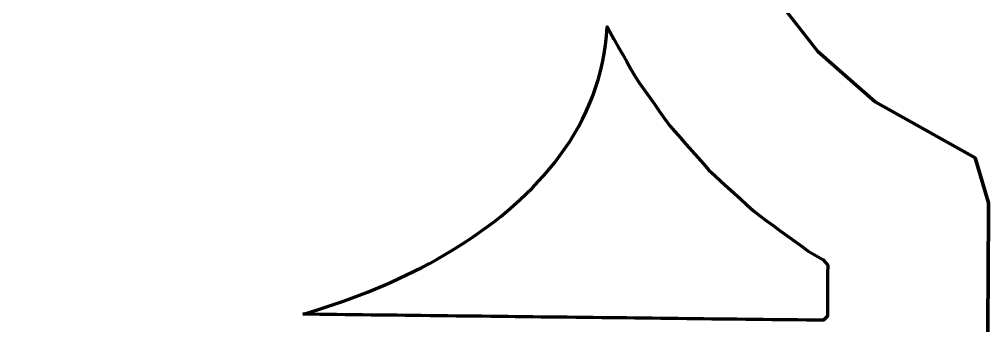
# Model space of a CAD drawing. Header units: millimetres. Extents: x -909 to -680, y 276 to 431.
# Drawn here: x -857.15 to -839.92, y 372.12 to 377.55 of the extents above; entities that cross this region are included whole.
import ezdxf

# ---------------------------------------------------------------- set-up
doc = ezdxf.new("R2010")
doc.units = ezdxf.units.MM
doc.header["$MEASUREMENT"] = 0
doc.layers.add('Camada 1', color=7, linetype='Continuous')

msp = doc.modelspace()

# ---------------------------------------------------------------- linework, layer by layer
at = {"layer": 'Camada 1', "lineweight": 100}
for points, knots in [([(-860.0882, 418.241), (-860.0882, 418.241), (-860.0882, 418.2694), (-860.0882, 418.2694), (-860.0882, 418.2694), (-860.0882, 418.2694), (-860.0882, 421.0889), (-860.0882, 421.0889), (-860.0882, 421.0889), (-860.0882, 421.0889), (-860.0882, 418.2694), (-860.0882, 418.2694), (-860.0882, 418.2694), (-860.0882, 418.2694), (-841.1801, 418.2854), (-841.1801, 418.2854), (-841.1801, 418.2854), (-841.1801, 418.2854), (-839.9525, 417.8602), (-839.9525, 417.8602), (-839.9525, 417.8602), (-839.9525, 417.8602), (-839.9459, 416.502), (-839.9459, 416.502), (-839.9459, 416.502), (-839.9459, 416.502), (-839.9369, 415.1446), (-839.9369, 415.1446), (-839.9369, 415.1446), (-839.9369, 415.1446), (-839.928, 413.7865), (-839.928, 413.7865), (-839.928, 413.7865), (-839.928, 413.7865), (-839.925, 412.7791), (-839.925, 412.7791), (-839.925, 412.7791), (-839.925, 412.7791), (-841.2794, 411.9704), (-841.2794, 411.9704), (-841.2794, 411.9704), (-841.2794, 411.9704), (-842.5832, 411.0109), (-842.5832, 411.0109), (-842.5832, 411.0109), (-842.5832, 411.0109), (-843.4858, 410.0106), (-843.4858, 410.0106), (-843.4858, 410.0106), (-843.4858, 410.0106), (-844.1761, 408.8761), (-844.1761, 408.8761), (-844.1761, 408.8761), (-844.1761, 408.8761), (-844.6762, 407.6137), (-844.6762, 407.6137), (-844.6762, 407.6137), (-844.6762, 407.6137), (-845.0014, 406.2925), (-845.0014, 406.2925), (-845.0014, 406.2925), (-845.0014, 406.2925), (-845.1942, 404.9511), (-845.1942, 404.9511), (-845.1942, 404.9511), (-845.1942, 404.9511), (-845.3015, 403.588), (-845.3015, 403.588), (-845.3015, 403.588), (-845.3015, 403.588), (-845.3623, 402.2187), (-845.3623, 402.2187), (-845.3623, 402.2187), (-845.3623, 402.2187), (-845.4162, 400.8738), (-845.4162, 400.8738), (-845.4162, 400.8738), (-845.4162, 400.8738), (-845.5121, 399.4846), (-845.5121, 399.4846), (-845.5121, 399.4846), (-845.5121, 399.4846), (-845.6973, 398.1667), (-845.6973, 398.1667), (-845.6973, 398.1667), (-845.6973, 398.1667), (-846.0697, 396.8343), (-846.0697, 396.8343), (-846.0697, 396.8343), (-846.0697, 396.8343), (-846.6954, 395.6629), (-846.6954, 395.6629), (-846.6954, 395.6629), (-846.6954, 395.6629), (-847.6245, 394.7298), (-847.6245, 394.7298), (-847.6245, 394.7298), (-847.6245, 394.7298), (-849.2903, 393.9377), (-849.2903, 393.9377), (-849.2903, 393.9377), (-849.2903, 393.9377), (-849.789, 393.813), (-849.789, 393.813), (-849.789, 393.813), (-849.789, 393.813), (-848.141, 393.2239), (-848.141, 393.2239), (-848.141, 393.2239), (-848.141, 393.2239), (-847.0129, 392.351), (-847.0129, 392.351), (-847.0129, 392.351), (-847.0129, 392.351), (-846.2689, 391.2508), (-846.2689, 391.2508), (-846.2689, 391.2508), (-846.2689, 391.2508), (-845.8168, 389.9919), (-845.8168, 389.9919), (-845.8168, 389.9919), (-845.8168, 389.9919), (-845.5673, 388.638), (-845.5673, 388.638), (-845.5673, 388.638), (-845.5673, 388.638), (-845.4459, 387.2968), (-845.4459, 387.2968), (-845.4459, 387.2968), (-845.4459, 387.2968), (-845.3812, 385.9144), (-845.3812, 385.9144), (-845.3812, 385.9144), (-845.3812, 385.9144), (-845.328, 384.5615), (-845.328, 384.5615), (-845.328, 384.5615), (-845.328, 384.5615), (-845.2432, 383.1981), (-845.2432, 383.1981), (-845.2432, 383.1981), (-845.2432, 383.1981), (-845.0869, 381.8383), (-845.0869, 381.8383), (-845.0869, 381.8383), (-845.0869, 381.8383), (-844.8192, 380.5132), (-844.8192, 380.5132), (-844.8192, 380.5132), (-844.8192, 380.5132), (-844.392, 379.2266), (-844.392, 379.2266), (-844.392, 379.2266), (-844.392, 379.2266), (-843.7641, 378.019), (-843.7641, 378.019), (-843.7641, 378.019), (-843.7641, 378.019), (-842.9571, 376.9843), (-842.9571, 376.9843), (-842.9571, 376.9843), (-842.9571, 376.9843), (-841.94, 376.09), (-841.94, 376.09), (-841.94, 376.09), (-841.94, 376.09), (-840.1654, 375.094), (-840.1654, 375.094), (-840.1654, 375.094), (-840.1654, 375.094), (-839.9263, 374.2965), (-839.9263, 374.2965), (-839.9263, 374.2965), (-839.9263, 374.2965), (-839.9335, 372.9378), (-839.9335, 372.9378), (-839.9335, 372.9378), (-839.9335, 372.9378), (-839.9433, 371.5802), (-839.9433, 371.5802), (-839.9433, 371.5802), (-839.9433, 371.5802), (-839.951, 370.223), (-839.951, 370.223), (-839.951, 370.223), (-839.951, 370.223), (-840.1398, 369.33), (-840.1398, 369.33), (-840.1398, 369.33), (-840.1398, 369.33), (-841.9659, 369.3487), (-841.9659, 369.3487), (-841.9659, 369.3487), (-841.9659, 369.3487), (-843.3238, 369.3598), (-843.3238, 369.3598), (-843.3238, 369.3598), (-843.3238, 369.3598), (-844.6808, 369.3693), (-844.6808, 369.3693), (-844.6808, 369.3693), (-844.6808, 369.3693), (-846.0381, 369.3765), (-846.0381, 369.3765), (-846.0381, 369.3765), (-846.0381, 369.3765), (-847.3952, 369.3818), (-847.3952, 369.3818), (-847.3952, 369.3818), (-847.3952, 369.3818), (-848.7522, 369.3857), (-848.7522, 369.3857), (-848.7522, 369.3857), (-848.7522, 369.3857), (-850.1096, 369.3875), (-850.1096, 369.3875), (-850.1096, 369.3875), (-850.1096, 369.3875), (-851.4669, 369.3884), (-851.4669, 369.3884), (-851.4669, 369.3884), (-851.4669, 369.3884), (-852.8242, 369.3875), (-852.8242, 369.3875), (-852.8242, 369.3875), (-852.8242, 369.3875), (-854.1814, 369.3852), (-854.1814, 369.3852), (-854.1814, 369.3852), (-854.1814, 369.3852), (-855.5386, 369.3822), (-855.5386, 369.3822), (-855.5386, 369.3822), (-855.5386, 369.3822), (-856.8956, 369.378), (-856.8956, 369.378), (-856.8956, 369.378), (-856.8956, 369.378), (-858.2531, 369.3731), (-858.2531, 369.3731), (-858.2531, 369.3731), (-858.2531, 369.3731), (-860.0882, 369.3646), (-860.0882, 369.3646), (-860.0882, 369.3646), (-860.0882, 369.3646), (-860.0882, 369.3236), (-860.0882, 369.3236), (-860.0882, 369.3236), (-860.0882, 369.3236), (-860.0882, 368.4267), (-860.0882, 368.4267), (-860.0882, 368.4267), (-860.0882, 368.4267), (-860.0882, 366.5472), (-860.0882, 366.5472), (-860.0882, 366.5472), (-860.0882, 366.5472), (-862.2526, 366.5472), (-862.2526, 366.5472), (-862.2526, 366.5472), (-862.2526, 366.5472), (-863.6302, 366.5472), (-863.6302, 366.5472), (-863.6302, 366.5472), (-863.6302, 366.5472), (-865.0127, 366.5472), (-865.0127, 366.5472), (-865.0127, 366.5472), (-865.0127, 366.5472), (-866.3732, 366.5472), (-866.3732, 366.5472), (-866.3732, 366.5472), (-866.3732, 366.5472), (-867.7328, 366.5472), (-867.7328, 366.5472), (-867.7328, 366.5472), (-867.7328, 366.5472), (-869.5874, 366.5472), (-869.5874, 366.5472), (-869.5874, 366.5472), (-869.5874, 366.5472), (-867.7328, 366.5472), (-867.7328, 366.5472), (-867.7328, 366.5472), (-867.7328, 366.5472), (-866.3732, 366.5472), (-866.3732, 366.5472), (-866.3732, 366.5472), (-866.3732, 366.5472), (-865.0127, 366.5472), (-865.0127, 366.5472), (-865.0127, 366.5472), (-865.0127, 366.5472), (-863.6302, 366.5472), (-863.6302, 366.5472), (-863.6302, 366.5472), (-863.6302, 366.5472), (-862.2526, 366.5472), (-862.2526, 366.5472), (-862.2526, 366.5472), (-862.2526, 366.5472), (-860.0882, 366.5472), (-860.0882, 366.5472), (-860.0882, 366.5472), (-860.0882, 366.5472), (-860.0882, 368.4267), (-860.0882, 368.4267), (-860.0882, 368.4267), (-860.0882, 368.4267), (-860.0882, 369.3236), (-860.0882, 369.3236), (-860.0882, 369.3236), (-860.0882, 369.3236), (-860.0882, 369.3646), (-860.0882, 369.3646), (-860.0882, 369.3646), (-860.0882, 369.3646), (-858.2531, 369.3731), (-858.2531, 369.3731), (-858.2531, 369.3731), (-858.2531, 369.3731), (-856.8956, 369.378), (-856.8956, 369.378), (-856.8956, 369.378), (-856.8956, 369.378), (-855.5386, 369.3822), (-855.5386, 369.3822), (-855.5386, 369.3822), (-855.5386, 369.3822), (-854.1814, 369.3852), (-854.1814, 369.3852), (-854.1814, 369.3852), (-854.1814, 369.3852), (-852.8242, 369.3875), (-852.8242, 369.3875), (-852.8242, 369.3875), (-852.8242, 369.3875), (-851.4669, 369.3884), (-851.4669, 369.3884), (-851.4669, 369.3884), (-851.4669, 369.3884), (-850.1096, 369.3875), (-850.1096, 369.3875), (-850.1096, 369.3875), (-850.1096, 369.3875), (-848.7522, 369.3857), (-848.7522, 369.3857), (-848.7522, 369.3857), (-848.7522, 369.3857), (-847.3952, 369.3818), (-847.3952, 369.3818), (-847.3952, 369.3818), (-847.3952, 369.3818), (-846.0381, 369.3765), (-846.0381, 369.3765), (-846.0381, 369.3765), (-846.0381, 369.3765), (-844.6808, 369.3693), (-844.6808, 369.3693), (-844.6808, 369.3693), (-844.6808, 369.3693), (-843.3238, 369.3598), (-843.3238, 369.3598), (-843.3238, 369.3598), (-843.3238, 369.3598), (-841.9659, 369.3487), (-841.9659, 369.3487), (-841.9659, 369.3487), (-841.9659, 369.3487), (-840.1398, 369.33), (-840.1398, 369.33), (-840.1398, 369.33), (-840.1398, 369.33), (-839.951, 370.223), (-839.951, 370.223), (-839.951, 370.223), (-839.951, 370.223), (-839.9433, 371.5802), (-839.9433, 371.5802), (-839.9433, 371.5802), (-839.9433, 371.5802), (-839.9335, 372.9378), (-839.9335, 372.9378), (-839.9335, 372.9378), (-839.9335, 372.9378), (-839.9263, 374.2965), (-839.9263, 374.2965), (-839.9263, 374.2965), (-839.9263, 374.2965), (-840.1654, 375.094), (-840.1654, 375.094), (-840.1654, 375.094), (-840.1654, 375.094), (-841.94, 376.09), (-841.94, 376.09), (-841.94, 376.09), (-841.94, 376.09), (-842.9571, 376.9843), (-842.9571, 376.9843), (-842.9571, 376.9843), (-842.9571, 376.9843), (-843.7641, 378.019), (-843.7641, 378.019), (-843.7641, 378.019), (-843.7641, 378.019), (-844.392, 379.2266), (-844.392, 379.2266), (-844.392, 379.2266), (-844.392, 379.2266), (-844.8192, 380.5132), (-844.8192, 380.5132), (-844.8192, 380.5132), (-844.8192, 380.5132), (-845.0869, 381.8383), (-845.0869, 381.8383), (-845.0869, 381.8383), (-845.0869, 381.8383), (-845.2432, 383.1981), (-845.2432, 383.1981), (-845.2432, 383.1981), (-845.2432, 383.1981), (-845.328, 384.5615), (-845.328, 384.5615), (-845.328, 384.5615), (-845.328, 384.5615), (-845.3812, 385.9144), (-845.3812, 385.9144), (-845.3812, 385.9144), (-845.3812, 385.9144), (-845.4459, 387.2968), (-845.4459, 387.2968), (-845.4459, 387.2968), (-845.4459, 387.2968), (-845.5673, 388.638), (-845.5673, 388.638), (-845.5673, 388.638), (-845.5673, 388.638), (-845.8168, 389.9919), (-845.8168, 389.9919), (-845.8168, 389.9919), (-845.8168, 389.9919), (-846.2689, 391.2508), (-846.2689, 391.2508), (-846.2689, 391.2508), (-846.2689, 391.2508), (-847.0129, 392.351), (-847.0129, 392.351), (-847.0129, 392.351), (-847.0129, 392.351), (-848.141, 393.2239), (-848.141, 393.2239), (-848.141, 393.2239), (-848.141, 393.2239), (-849.789, 393.813), (-849.789, 393.813), (-849.789, 393.813), (-849.789, 393.813), (-849.2903, 393.9377), (-849.2903, 393.9377), (-849.2903, 393.9377), (-849.2903, 393.9377), (-847.6245, 394.7298), (-847.6245, 394.7298), (-847.6245, 394.7298), (-847.6245, 394.7298), (-846.6954, 395.6629), (-846.6954, 395.6629), (-846.6954, 395.6629), (-846.6954, 395.6629), (-846.0697, 396.8343), (-846.0697, 396.8343), (-846.0697, 396.8343), (-846.0697, 396.8343), (-845.6973, 398.1667), (-845.6973, 398.1667), (-845.6973, 398.1667), (-845.6973, 398.1667), (-845.5121, 399.4846), (-845.5121, 399.4846), (-845.5121, 399.4846), (-845.5121, 399.4846), (-845.4162, 400.8738), (-845.4162, 400.8738), (-845.4162, 400.8738), (-845.4162, 400.8738), (-845.3623, 402.2187), (-845.3623, 402.2187), (-845.3623, 402.2187), (-845.3623, 402.2187), (-845.3015, 403.588), (-845.3015, 403.588), (-845.3015, 403.588), (-845.3015, 403.588), (-845.1942, 404.9511), (-845.1942, 404.9511), (-845.1942, 404.9511), (-845.1942, 404.9511), (-845.0014, 406.2925), (-845.0014, 406.2925), (-845.0014, 406.2925), (-845.0014, 406.2925), (-844.6762, 407.6137), (-844.6762, 407.6137), (-844.6762, 407.6137), (-844.6762, 407.6137), (-844.1761, 408.8761), (-844.1761, 408.8761), (-844.1761, 408.8761), (-844.1761, 408.8761), (-843.4858, 410.0106), (-843.4858, 410.0106), (-843.4858, 410.0106), (-843.4858, 410.0106), (-842.5832, 411.0109), (-842.5832, 411.0109), (-842.5832, 411.0109), (-842.5832, 411.0109), (-841.2794, 411.9704), (-841.2794, 411.9704), (-841.2794, 411.9704), (-841.2794, 411.9704), (-839.925, 412.7791), (-839.925, 412.7791), (-839.925, 412.7791), (-839.925, 412.7791), (-839.928, 413.7865), (-839.928, 413.7865), (-839.928, 413.7865), (-839.928, 413.7865), (-839.9369, 415.1446), (-839.9369, 415.1446), (-839.9369, 415.1446), (-839.9369, 415.1446), (-839.9459, 416.502), (-839.9459, 416.502), (-839.9459, 416.502), (-839.9459, 416.502), (-839.9525, 417.8602), (-839.9525, 417.8602), (-839.9525, 417.8602), (-839.9525, 417.8602), (-841.1801, 418.2854), (-841.1801, 418.2854), (-841.1801, 418.2854), (-841.1801, 418.2854), (-860.0882, 418.2694), (-860.0882, 418.2694)], [0, 0, 0, 0, 0.0072464, 0.0072464, 0.0072464, 0.0072464, 0.0144928, 0.0144928, 0.0144928, 0.0144928, 0.0217391, 0.0217391, 0.0217391, 0.0217391, 0.0289855, 0.0289855, 0.0289855, 0.0289855, 0.0362319, 0.0362319, 0.0362319, 0.0362319, 0.0434783, 0.0434783, 0.0434783, 0.0434783, 0.0507246, 0.0507246, 0.0507246, 0.0507246, 0.057971, 0.057971, 0.057971, 0.057971, 0.0652174, 0.0652174, 0.0652174, 0.0652174, 0.0724638, 0.0724638, 0.0724638, 0.0724638, 0.0797101, 0.0797101, 0.0797101, 0.0797101, 0.0869565, 0.0869565, 0.0869565, 0.0869565, 0.0942029, 0.0942029, 0.0942029, 0.0942029, 0.1014493, 0.1014493, 0.1014493, 0.1014493, 0.1086957, 0.1086957, 0.1086957, 0.1086957, 0.115942, 0.115942, 0.115942, 0.115942, 0.1231884, 0.1231884, 0.1231884, 0.1231884, 0.1304348, 0.1304348, 0.1304348, 0.1304348, 0.1376812, 0.1376812, 0.1376812, 0.1376812, 0.1449275, 0.1449275, 0.1449275, 0.1449275, 0.1521739, 0.1521739, 0.1521739, 0.1521739, 0.1594203, 0.1594203, 0.1594203, 0.1594203, 0.1666667, 0.1666667, 0.1666667, 0.1666667, 0.173913, 0.173913, 0.173913, 0.173913, 0.1811594, 0.1811594, 0.1811594, 0.1811594, 0.1884058, 0.1884058, 0.1884058, 0.1884058, 0.1956522, 0.1956522, 0.1956522, 0.1956522, 0.2028986, 0.2028986, 0.2028986, 0.2028986, 0.2101449, 0.2101449, 0.2101449, 0.2101449, 0.2173913, 0.2173913, 0.2173913, 0.2173913, 0.2246377, 0.2246377, 0.2246377, 0.2246377, 0.2318841, 0.2318841, 0.2318841, 0.2318841, 0.2391304, 0.2391304, 0.2391304, 0.2391304, 0.2463768, 0.2463768, 0.2463768, 0.2463768, 0.2536232, 0.2536232, 0.2536232, 0.2536232, 0.2608696, 0.2608696, 0.2608696, 0.2608696, 0.2681159, 0.2681159, 0.2681159, 0.2681159, 0.2753623, 0.2753623, 0.2753623, 0.2753623, 0.2826087, 0.2826087, 0.2826087, 0.2826087, 0.2898551, 0.2898551, 0.2898551, 0.2898551, 0.2971014, 0.2971014, 0.2971014, 0.2971014, 0.3043478, 0.3043478, 0.3043478, 0.3043478, 0.3115942, 0.3115942, 0.3115942, 0.3115942, 0.3188406, 0.3188406, 0.3188406, 0.3188406, 0.326087, 0.326087, 0.326087, 0.326087, 0.3333333, 0.3333333, 0.3333333, 0.3333333, 0.3405797, 0.3405797, 0.3405797, 0.3405797, 0.3478261, 0.3478261, 0.3478261, 0.3478261, 0.3550725, 0.3550725, 0.3550725, 0.3550725, 0.3623188, 0.3623188, 0.3623188, 0.3623188, 0.3695652, 0.3695652, 0.3695652, 0.3695652, 0.3768116, 0.3768116, 0.3768116, 0.3768116, 0.384058, 0.384058, 0.384058, 0.384058, 0.3913043, 0.3913043, 0.3913043, 0.3913043, 0.3985507, 0.3985507, 0.3985507, 0.3985507, 0.4057971, 0.4057971, 0.4057971, 0.4057971, 0.4130435, 0.4130435, 0.4130435, 0.4130435, 0.4202899, 0.4202899, 0.4202899, 0.4202899, 0.4275362, 0.4275362, 0.4275362, 0.4275362, 0.4347826, 0.4347826, 0.4347826, 0.4347826, 0.442029, 0.442029, 0.442029, 0.442029, 0.4492754, 0.4492754, 0.4492754, 0.4492754, 0.4565217, 0.4565217, 0.4565217, 0.4565217, 0.4637681, 0.4637681, 0.4637681, 0.4637681, 0.4710145, 0.4710145, 0.4710145, 0.4710145, 0.4782609, 0.4782609, 0.4782609, 0.4782609, 0.4855072, 0.4855072, 0.4855072, 0.4855072, 0.4927536, 0.4927536, 0.4927536, 0.4927536, 0.5, 0.5, 0.5, 0.5, 0.5072464, 0.5072464, 0.5072464, 0.5072464, 0.5144928, 0.5144928, 0.5144928, 0.5144928, 0.5217391, 0.5217391, 0.5217391, 0.5217391, 0.5289855, 0.5289855, 0.5289855, 0.5289855, 0.5362319, 0.5362319, 0.5362319, 0.5362319, 0.5434783, 0.5434783, 0.5434783, 0.5434783, 0.5507246, 0.5507246, 0.5507246, 0.5507246, 0.557971, 0.557971, 0.557971, 0.557971, 0.5652174, 0.5652174, 0.5652174, 0.5652174, 0.5724638, 0.5724638, 0.5724638, 0.5724638, 0.5797101, 0.5797101, 0.5797101, 0.5797101, 0.5869565, 0.5869565, 0.5869565, 0.5869565, 0.5942029, 0.5942029, 0.5942029, 0.5942029, 0.6014493, 0.6014493, 0.6014493, 0.6014493, 0.6086957, 0.6086957, 0.6086957, 0.6086957, 0.615942, 0.615942, 0.615942, 0.615942, 0.6231884, 0.6231884, 0.6231884, 0.6231884, 0.6304348, 0.6304348, 0.6304348, 0.6304348, 0.6376812, 0.6376812, 0.6376812, 0.6376812, 0.6449275, 0.6449275, 0.6449275, 0.6449275, 0.6521739, 0.6521739, 0.6521739, 0.6521739, 0.6594203, 0.6594203, 0.6594203, 0.6594203, 0.6666667, 0.6666667, 0.6666667, 0.6666667, 0.673913, 0.673913, 0.673913, 0.673913, 0.6811594, 0.6811594, 0.6811594, 0.6811594, 0.6884058, 0.6884058, 0.6884058, 0.6884058, 0.6956522, 0.6956522, 0.6956522, 0.6956522, 0.7028986, 0.7028986, 0.7028986, 0.7028986, 0.7101449, 0.7101449, 0.7101449, 0.7101449, 0.7173913, 0.7173913, 0.7173913, 0.7173913, 0.7246377, 0.7246377, 0.7246377, 0.7246377, 0.7318841, 0.7318841, 0.7318841, 0.7318841, 0.7391304, 0.7391304, 0.7391304, 0.7391304, 0.7463768, 0.7463768, 0.7463768, 0.7463768, 0.7536232, 0.7536232, 0.7536232, 0.7536232, 0.7608696, 0.7608696, 0.7608696, 0.7608696, 0.7681159, 0.7681159, 0.7681159, 0.7681159, 0.7753623, 0.7753623, 0.7753623, 0.7753623, 0.7826087, 0.7826087, 0.7826087, 0.7826087, 0.7898551, 0.7898551, 0.7898551, 0.7898551, 0.7971014, 0.7971014, 0.7971014, 0.7971014, 0.8043478, 0.8043478, 0.8043478, 0.8043478, 0.8115942, 0.8115942, 0.8115942, 0.8115942, 0.8188406, 0.8188406, 0.8188406, 0.8188406, 0.826087, 0.826087, 0.826087, 0.826087, 0.8333333, 0.8333333, 0.8333333, 0.8333333, 0.8405797, 0.8405797, 0.8405797, 0.8405797, 0.8478261, 0.8478261, 0.8478261, 0.8478261, 0.8550725, 0.8550725, 0.8550725, 0.8550725, 0.8623188, 0.8623188, 0.8623188, 0.8623188, 0.8695652, 0.8695652, 0.8695652, 0.8695652, 0.8768116, 0.8768116, 0.8768116, 0.8768116, 0.884058, 0.884058, 0.884058, 0.884058, 0.8913043, 0.8913043, 0.8913043, 0.8913043, 0.8985507, 0.8985507, 0.8985507, 0.8985507, 0.9057971, 0.9057971, 0.9057971, 0.9057971, 0.9130435, 0.9130435, 0.9130435, 0.9130435, 0.9202899, 0.9202899, 0.9202899, 0.9202899, 0.9275362, 0.9275362, 0.9275362, 0.9275362, 0.9347826, 0.9347826, 0.9347826, 0.9347826, 0.942029, 0.942029, 0.942029, 0.942029, 0.9492754, 0.9492754, 0.9492754, 0.9492754, 0.9565217, 0.9565217, 0.9565217, 0.9565217, 0.9637681, 0.9637681, 0.9637681, 0.9637681, 0.9710145, 0.9710145, 0.9710145, 0.9710145, 0.9782609, 0.9782609, 0.9782609, 0.9782609, 0.9855072, 0.9855072, 0.9855072, 0.9855072, 1, 1, 1, 1]), ([(-852.1092, 372.3224), (-852.1092, 372.3224), (-851.9586, 372.3207), (-851.9586, 372.3207), (-851.9586, 372.3207), (-851.9586, 372.3207), (-851.8047, 372.3187), (-851.8047, 372.3187), (-851.8047, 372.3187), (-851.8047, 372.3187), (-851.6624, 372.3173), (-851.6624, 372.3173), (-851.6624, 372.3173), (-851.6624, 372.3173), (-851.5133, 372.3153), (-851.5133, 372.3153), (-851.5133, 372.3153), (-851.5133, 372.3153), (-851.3589, 372.3138), (-851.3589, 372.3138), (-851.3589, 372.3138), (-851.3589, 372.3138), (-851.203, 372.3118), (-851.203, 372.3118), (-851.203, 372.3118), (-851.203, 372.3118), (-851.0517, 372.31), (-851.0517, 372.31), (-851.0517, 372.31), (-851.0517, 372.31), (-850.8984, 372.3081), (-850.8984, 372.3081), (-850.8984, 372.3081), (-850.8984, 372.3081), (-850.744, 372.3062), (-850.744, 372.3062), (-850.744, 372.3062), (-850.744, 372.3062), (-850.5932, 372.3047), (-850.5932, 372.3047), (-850.5932, 372.3047), (-850.5932, 372.3047), (-850.4358, 372.3027), (-850.4358, 372.3027), (-850.4358, 372.3027), (-850.4358, 372.3027), (-850.2914, 372.3012), (-850.2914, 372.3012), (-850.2914, 372.3012), (-850.2914, 372.3012), (-850.1321, 372.2993), (-850.1321, 372.2993), (-850.1321, 372.2993), (-850.1321, 372.2993), (-850.0049, 372.2977), (-850.0049, 372.2977), (-850.0049, 372.2977), (-850.0049, 372.2977), (-849.849, 372.296), (-849.849, 372.296), (-849.849, 372.296), (-849.849, 372.296), (-849.6915, 372.294), (-849.6915, 372.294), (-849.6915, 372.294), (-849.6915, 372.294), (-849.539, 372.2921), (-849.539, 372.2921), (-849.539, 372.2921), (-849.539, 372.2921), (-849.385, 372.2906), (-849.385, 372.2906), (-849.385, 372.2906), (-849.385, 372.2906), (-849.233, 372.2887), (-849.233, 372.2887), (-849.233, 372.2887), (-849.233, 372.2887), (-849.078, 372.2868), (-849.078, 372.2868), (-849.078, 372.2868), (-849.078, 372.2868), (-848.9264, 372.2853), (-848.9264, 372.2853), (-848.9264, 372.2853), (-848.9264, 372.2853), (-848.7707, 372.2833), (-848.7707, 372.2833), (-848.7707, 372.2833), (-848.7707, 372.2833), (-848.6221, 372.2813), (-848.6221, 372.2813), (-848.6221, 372.2813), (-848.6221, 372.2813), (-848.4623, 372.2795), (-848.4623, 372.2795), (-848.4623, 372.2795), (-848.4623, 372.2795), (-848.3391, 372.2779), (-848.3391, 372.2779), (-848.3391, 372.2779), (-848.3391, 372.2779), (-848.1832, 372.2765), (-848.1832, 372.2765), (-848.1832, 372.2765), (-848.1832, 372.2765), (-848.0234, 372.2746), (-848.0234, 372.2746), (-848.0234, 372.2746), (-848.0234, 372.2746), (-847.8743, 372.2727), (-847.8743, 372.2727), (-847.8743, 372.2727), (-847.8743, 372.2727), (-847.7184, 372.2707), (-847.7184, 372.2707), (-847.7184, 372.2707), (-847.7184, 372.2707), (-847.567, 372.2693), (-847.567, 372.2693), (-847.567, 372.2693), (-847.567, 372.2693), (-847.413, 372.2673), (-847.413, 372.2673), (-847.413, 372.2673), (-847.413, 372.2673), (-847.2597, 372.2655), (-847.2597, 372.2655), (-847.2597, 372.2655), (-847.2597, 372.2655), (-847.1068, 372.2638), (-847.1068, 372.2638), (-847.1068, 372.2638), (-847.1068, 372.2638), (-846.9535, 372.2621), (-846.9535, 372.2621), (-846.9535, 372.2621), (-846.9535, 372.2621), (-846.7949, 372.2601), (-846.7949, 372.2601), (-846.7949, 372.2601), (-846.7949, 372.2601), (-846.6665, 372.2587), (-846.6665, 372.2587), (-846.6665, 372.2587), (-846.6665, 372.2587), (-846.5158, 372.2571), (-846.5158, 372.2571), (-846.5158, 372.2571), (-846.5158, 372.2571), (-846.355, 372.2553), (-846.355, 372.2553), (-846.355, 372.2553), (-846.355, 372.2553), (-846.2088, 372.2532), (-846.2088, 372.2532), (-846.2088, 372.2532), (-846.2088, 372.2532), (-846.0518, 372.2514), (-846.0518, 372.2514), (-846.0518, 372.2514), (-846.0518, 372.2514), (-845.9012, 372.2499), (-845.9012, 372.2499), (-845.9012, 372.2499), (-845.9012, 372.2499), (-845.7479, 372.2481), (-845.7479, 372.2481), (-845.7479, 372.2481), (-845.7479, 372.2481), (-845.5931, 372.2461), (-845.5931, 372.2461), (-845.5931, 372.2461), (-845.5931, 372.2461), (-845.444, 372.2447), (-845.444, 372.2447), (-845.444, 372.2447), (-845.444, 372.2447), (-845.2858, 372.2426), (-845.2858, 372.2426), (-845.2858, 372.2426), (-845.2858, 372.2426), (-845.1303, 372.2407), (-845.1303, 372.2407), (-845.1303, 372.2407), (-845.1303, 372.2407), (-844.9892, 372.2392), (-844.9892, 372.2392), (-844.9892, 372.2392), (-844.9892, 372.2392), (-844.8409, 372.2374), (-844.8409, 372.2374), (-844.8409, 372.2374), (-844.8409, 372.2374), (-844.7024, 372.2359), (-844.7024, 372.2359), (-844.7024, 372.2359), (-844.7024, 372.2359), (-844.5389, 372.2339), (-844.5389, 372.2339), (-844.5389, 372.2339), (-844.5389, 372.2339), (-844.3932, 372.2319), (-844.3932, 372.2319), (-844.3932, 372.2319), (-844.3932, 372.2319), (-844.2368, 372.2304), (-844.2368, 372.2304), (-844.2368, 372.2304), (-844.2368, 372.2304), (-844.084, 372.2285), (-844.084, 372.2285), (-844.084, 372.2285), (-844.084, 372.2285), (-843.9319, 372.2267), (-843.9319, 372.2267), (-843.9319, 372.2267), (-843.9319, 372.2267), (-843.7793, 372.2252), (-843.7793, 372.2252), (-843.7793, 372.2252), (-843.7793, 372.2252), (-843.6233, 372.2232), (-843.6233, 372.2232), (-843.6233, 372.2232), (-843.6233, 372.2232), (-843.4722, 372.2213), (-843.4722, 372.2213), (-843.4722, 372.2213), (-843.4722, 372.2213), (-843.319, 372.2198), (-843.319, 372.2198), (-843.319, 372.2198), (-843.319, 372.2198), (-843.1623, 372.2179), (-843.1623, 372.2179), (-843.1623, 372.2179), (-843.1623, 372.2179), (-843.0141, 372.216), (-843.0141, 372.216), (-843.0141, 372.216), (-843.0141, 372.216), (-842.8613, 372.2145), (-842.8613, 372.2145), (-842.8613, 372.2145), (-842.8613, 372.2145), (-842.7905, 372.286), (-842.7905, 372.286), (-842.7905, 372.286), (-842.7905, 372.286), (-842.7893, 372.4374), (-842.7893, 372.4374), (-842.7893, 372.4374), (-842.7893, 372.4374), (-842.7882, 372.5888), (-842.7882, 372.5888), (-842.7882, 372.5888), (-842.7882, 372.5888), (-842.7871, 372.7402), (-842.7871, 372.7402), (-842.7871, 372.7402), (-842.7871, 372.7402), (-842.7861, 372.8934), (-842.7861, 372.8934), (-842.7861, 372.8934), (-842.7861, 372.8934), (-842.7851, 373.0437), (-842.7851, 373.0437), (-842.7851, 373.0437), (-842.7851, 373.0437), (-842.7844, 373.1954), (-842.7844, 373.1954), (-842.7844, 373.1954), (-842.7844, 373.1954), (-842.8734, 373.2951), (-842.8734, 373.2951), (-842.8734, 373.2951), (-842.8734, 373.2951), (-843.005, 373.371), (-843.005, 373.371), (-843.005, 373.371), (-843.005, 373.371), (-843.1309, 373.4436), (-843.1309, 373.4436), (-843.1309, 373.4436), (-843.1309, 373.4436), (-843.2548, 373.5338), (-843.2548, 373.5338), (-843.2548, 373.5338), (-843.2548, 373.5338), (-843.38, 373.6248), (-843.38, 373.6248), (-843.38, 373.6248), (-843.38, 373.6248), (-843.502, 373.7134), (-843.502, 373.7134), (-843.502, 373.7134), (-843.502, 373.7134), (-843.6264, 373.8036), (-843.6264, 373.8036), (-843.6264, 373.8036), (-843.6264, 373.8036), (-843.7504, 373.8937), (-843.7504, 373.8937), (-843.7504, 373.8937), (-843.7504, 373.8937), (-843.8714, 373.9815), (-843.8714, 373.9815), (-843.8714, 373.9815), (-843.8714, 373.9815), (-843.9953, 374.0716), (-843.9953, 374.0716), (-843.9953, 374.0716), (-843.9953, 374.0716), (-844.1042, 374.159), (-844.1042, 374.159), (-844.1042, 374.159), (-844.1042, 374.159), (-844.2189, 374.2633), (-844.2189, 374.2633), (-844.2189, 374.2633), (-844.2189, 374.2633), (-844.3336, 374.3672), (-844.3336, 374.3672), (-844.3336, 374.3672), (-844.3336, 374.3672), (-844.4475, 374.4706), (-844.4475, 374.4706), (-844.4475, 374.4706), (-844.4475, 374.4706), (-844.5602, 374.5726), (-844.5602, 374.5726), (-844.5602, 374.5726), (-844.5602, 374.5726), (-844.6746, 374.6767), (-844.6746, 374.6767), (-844.6746, 374.6767), (-844.6746, 374.6767), (-844.7891, 374.7806), (-844.7891, 374.7806), (-844.7891, 374.7806), (-844.7891, 374.7806), (-844.894, 374.8794), (-844.894, 374.8794), (-844.894, 374.8794), (-844.894, 374.8794), (-844.9914, 374.9898), (-844.9914, 374.9898), (-844.9914, 374.9898), (-844.9914, 374.9898), (-845.0941, 375.1054), (-845.0941, 375.1054), (-845.0941, 375.1054), (-845.0941, 375.1054), (-845.1954, 375.2199), (-845.1954, 375.2199), (-845.1954, 375.2199), (-845.1954, 375.2199), (-845.2965, 375.334), (-845.2965, 375.334), (-845.2965, 375.334), (-845.2965, 375.334), (-845.3988, 375.45), (-845.3988, 375.45), (-845.3988, 375.45), (-845.3988, 375.45), (-845.5014, 375.5655), (-845.5014, 375.5655), (-845.5014, 375.5655), (-845.5014, 375.5655), (-845.5904, 375.6671), (-845.5904, 375.6671), (-845.5904, 375.6671), (-845.5904, 375.6671), (-845.6816, 375.7953), (-845.6816, 375.7953), (-845.6816, 375.7953), (-845.6816, 375.7953), (-845.7708, 375.9209), (-845.7708, 375.9209), (-845.7708, 375.9209), (-845.7708, 375.9209), (-845.8582, 376.0444), (-845.8582, 376.0444), (-845.8582, 376.0444), (-845.8582, 376.0444), (-845.9472, 376.1696), (-845.9472, 376.1696), (-845.9472, 376.1696), (-845.9472, 376.1696), (-846.0365, 376.2954), (-846.0365, 376.2954), (-846.0365, 376.2954), (-846.0365, 376.2954), (-846.1259, 376.4217), (-846.1259, 376.4217), (-846.1259, 376.4217), (-846.1259, 376.4217), (-846.2059, 376.5392), (-846.2059, 376.5392), (-846.2059, 376.5392), (-846.2059, 376.5392), (-846.2796, 376.6689), (-846.2796, 376.6689), (-846.2796, 376.6689), (-846.2796, 376.6689), (-846.3553, 376.8032), (-846.3553, 376.8032), (-846.3553, 376.8032), (-846.3553, 376.8032), (-846.4309, 376.9363), (-846.4309, 376.9363), (-846.4309, 376.9363), (-846.4309, 376.9363), (-846.506, 377.0686), (-846.506, 377.0686), (-846.506, 377.0686), (-846.506, 377.0686), (-846.5819, 377.2029), (-846.5819, 377.2029), (-846.5819, 377.2029), (-846.5819, 377.2029), (-846.6569, 377.3353), (-846.6569, 377.3353), (-846.6569, 377.3353), (-846.6569, 377.3353), (-846.704, 377.422), (-846.704, 377.422), (-846.704, 377.422), (-846.704, 377.422), (-846.7146, 377.26), (-846.7146, 377.26), (-846.7146, 377.26), (-846.7146, 377.26), (-846.7318, 377.0999), (-846.7318, 377.0999), (-846.7318, 377.0999), (-846.7318, 377.0999), (-846.755, 376.9421), (-846.755, 376.9421), (-846.755, 376.9421), (-846.755, 376.9421), (-846.7843, 376.7861), (-846.7843, 376.7861), (-846.7843, 376.7861), (-846.7843, 376.7861), (-846.8201, 376.6321), (-846.8201, 376.6321), (-846.8201, 376.6321), (-846.8201, 376.6321), (-846.8611, 376.4833), (-846.8611, 376.4833), (-846.8611, 376.4833), (-846.8611, 376.4833), (-846.9068, 376.3387), (-846.9068, 376.3387), (-846.9068, 376.3387), (-846.9068, 376.3387), (-846.9579, 376.1962), (-846.9579, 376.1962), (-846.9579, 376.1962), (-846.9579, 376.1962), (-847.0144, 376.0555), (-847.0144, 376.0555), (-847.0144, 376.0555), (-847.0144, 376.0555), (-847.076, 375.917), (-847.076, 375.917), (-847.076, 375.917), (-847.076, 375.917), (-847.1426, 375.7801), (-847.1426, 375.7801), (-847.1426, 375.7801), (-847.1426, 375.7801), (-847.2138, 375.6474), (-847.2138, 375.6474), (-847.2138, 375.6474), (-847.2138, 375.6474), (-847.2886, 375.5173), (-847.2886, 375.5173), (-847.2886, 375.5173), (-847.2886, 375.5173), (-847.3684, 375.3891), (-847.3684, 375.3891), (-847.3684, 375.3891), (-847.3684, 375.3891), (-847.4525, 375.2632), (-847.4525, 375.2632), (-847.4525, 375.2632), (-847.4525, 375.2632), (-847.5411, 375.1389), (-847.5411, 375.1389), (-847.5411, 375.1389), (-847.5411, 375.1389), (-847.6344, 375.0168), (-847.6344, 375.0168), (-847.6344, 375.0168), (-847.6344, 375.0168), (-847.729, 374.8996), (-847.729, 374.8996), (-847.729, 374.8996), (-847.729, 374.8996), (-847.8265, 374.7863), (-847.8265, 374.7863), (-847.8265, 374.7863), (-847.8265, 374.7863), (-847.9271, 374.6749), (-847.9271, 374.6749), (-847.9271, 374.6749), (-847.9271, 374.6749), (-848.0319, 374.5653), (-848.0319, 374.5653), (-848.0319, 374.5653), (-848.0319, 374.5653), (-848.1403, 374.4574), (-848.1403, 374.4574), (-848.1403, 374.4574), (-848.1403, 374.4574), (-848.252, 374.3516), (-848.252, 374.3516), (-848.252, 374.3516), (-848.252, 374.3516), (-848.3653, 374.2494), (-848.3653, 374.2494), (-848.3653, 374.2494), (-848.3653, 374.2494), (-848.4779, 374.1522), (-848.4779, 374.1522), (-848.4779, 374.1522), (-848.4779, 374.1522), (-848.5935, 374.0572), (-848.5935, 374.0572), (-848.5935, 374.0572), (-848.5935, 374.0572), (-848.7121, 373.9637), (-848.7121, 373.9637), (-848.7121, 373.9637), (-848.7121, 373.9637), (-848.8335, 373.8716), (-848.8335, 373.8716), (-848.8335, 373.8716), (-848.8335, 373.8716), (-848.9579, 373.7819), (-848.9579, 373.7819), (-848.9579, 373.7819), (-848.9579, 373.7819), (-849.0845, 373.6936), (-849.0845, 373.6936), (-849.0845, 373.6936), (-849.0845, 373.6936), (-849.2096, 373.6104), (-849.2096, 373.6104), (-849.2096, 373.6104), (-849.2096, 373.6104), (-849.3355, 373.5297), (-849.3355, 373.5297), (-849.3355, 373.5297), (-849.3355, 373.5297), (-849.4634, 373.4509), (-849.4634, 373.4509), (-849.4634, 373.4509), (-849.4634, 373.4509), (-849.5934, 373.3737), (-849.5934, 373.3737), (-849.5934, 373.3737), (-849.5934, 373.3737), (-849.7258, 373.2981), (-849.7258, 373.2981), (-849.7258, 373.2981), (-849.7258, 373.2981), (-849.8604, 373.2242), (-849.8604, 373.2242), (-849.8604, 373.2242), (-849.8604, 373.2242), (-849.9966, 373.1523), (-849.9966, 373.1523), (-849.9966, 373.1523), (-849.9966, 373.1523), (-850.1309, 373.0843), (-850.1309, 373.0843), (-850.1309, 373.0843), (-850.1309, 373.0843), (-850.2651, 373.0185), (-850.2651, 373.0185), (-850.2651, 373.0185), (-850.2651, 373.0185), (-850.4012, 372.9543), (-850.4012, 372.9543), (-850.4012, 372.9543), (-850.4012, 372.9543), (-850.539, 372.8915), (-850.539, 372.8915), (-850.539, 372.8915), (-850.539, 372.8915), (-850.6782, 372.8303), (-850.6782, 372.8303), (-850.6782, 372.8303), (-850.6782, 372.8303), (-850.8189, 372.7709), (-850.8189, 372.7709), (-850.8189, 372.7709), (-850.8189, 372.7709), (-850.9611, 372.7135), (-850.9611, 372.7135), (-850.9611, 372.7135), (-850.9611, 372.7135), (-851.1026, 372.6584), (-851.1026, 372.6584), (-851.1026, 372.6584), (-851.1026, 372.6584), (-851.2429, 372.6055), (-851.2429, 372.6055), (-851.2429, 372.6055), (-851.2429, 372.6055), (-851.3843, 372.5546), (-851.3843, 372.5546), (-851.3843, 372.5546), (-851.3843, 372.5546), (-851.5273, 372.5046), (-851.5273, 372.5046), (-851.5273, 372.5046), (-851.5273, 372.5046), (-851.671, 372.4568), (-851.671, 372.4568), (-851.671, 372.4568), (-851.671, 372.4568), (-851.8164, 372.4103), (-851.8164, 372.4103), (-851.8164, 372.4103), (-851.8164, 372.4103), (-851.9624, 372.3655), (-851.9624, 372.3655), (-851.9624, 372.3655), (-851.9624, 372.3655), (-852.1092, 372.3224), (-852.1092, 372.3224)], [0, 0, 0, 0, 0.00625, 0.00625, 0.00625, 0.00625, 0.0125, 0.0125, 0.0125, 0.0125, 0.01875, 0.01875, 0.01875, 0.01875, 0.025, 0.025, 0.025, 0.025, 0.03125, 0.03125, 0.03125, 0.03125, 0.0375, 0.0375, 0.0375, 0.0375, 0.04375, 0.04375, 0.04375, 0.04375, 0.05, 0.05, 0.05, 0.05, 0.05625, 0.05625, 0.05625, 0.05625, 0.0625, 0.0625, 0.0625, 0.0625, 0.06875, 0.06875, 0.06875, 0.06875, 0.075, 0.075, 0.075, 0.075, 0.08125, 0.08125, 0.08125, 0.08125, 0.0875, 0.0875, 0.0875, 0.0875, 0.09375, 0.09375, 0.09375, 0.09375, 0.1, 0.1, 0.1, 0.1, 0.10625, 0.10625, 0.10625, 0.10625, 0.1125, 0.1125, 0.1125, 0.1125, 0.11875, 0.11875, 0.11875, 0.11875, 0.125, 0.125, 0.125, 0.125, 0.13125, 0.13125, 0.13125, 0.13125, 0.1375, 0.1375, 0.1375, 0.1375, 0.14375, 0.14375, 0.14375, 0.14375, 0.15, 0.15, 0.15, 0.15, 0.15625, 0.15625, 0.15625, 0.15625, 0.1625, 0.1625, 0.1625, 0.1625, 0.16875, 0.16875, 0.16875, 0.16875, 0.175, 0.175, 0.175, 0.175, 0.18125, 0.18125, 0.18125, 0.18125, 0.1875, 0.1875, 0.1875, 0.1875, 0.19375, 0.19375, 0.19375, 0.19375, 0.2, 0.2, 0.2, 0.2, 0.20625, 0.20625, 0.20625, 0.20625, 0.2125, 0.2125, 0.2125, 0.2125, 0.21875, 0.21875, 0.21875, 0.21875, 0.225, 0.225, 0.225, 0.225, 0.23125, 0.23125, 0.23125, 0.23125, 0.2375, 0.2375, 0.2375, 0.2375, 0.24375, 0.24375, 0.24375, 0.24375, 0.25, 0.25, 0.25, 0.25, 0.25625, 0.25625, 0.25625, 0.25625, 0.2625, 0.2625, 0.2625, 0.2625, 0.26875, 0.26875, 0.26875, 0.26875, 0.275, 0.275, 0.275, 0.275, 0.28125, 0.28125, 0.28125, 0.28125, 0.2875, 0.2875, 0.2875, 0.2875, 0.29375, 0.29375, 0.29375, 0.29375, 0.3, 0.3, 0.3, 0.3, 0.30625, 0.30625, 0.30625, 0.30625, 0.3125, 0.3125, 0.3125, 0.3125, 0.31875, 0.31875, 0.31875, 0.31875, 0.325, 0.325, 0.325, 0.325, 0.33125, 0.33125, 0.33125, 0.33125, 0.3375, 0.3375, 0.3375, 0.3375, 0.34375, 0.34375, 0.34375, 0.34375, 0.35, 0.35, 0.35, 0.35, 0.35625, 0.35625, 0.35625, 0.35625, 0.3625, 0.3625, 0.3625, 0.3625, 0.36875, 0.36875, 0.36875, 0.36875, 0.375, 0.375, 0.375, 0.375, 0.38125, 0.38125, 0.38125, 0.38125, 0.3875, 0.3875, 0.3875, 0.3875, 0.39375, 0.39375, 0.39375, 0.39375, 0.4, 0.4, 0.4, 0.4, 0.40625, 0.40625, 0.40625, 0.40625, 0.4125, 0.4125, 0.4125, 0.4125, 0.41875, 0.41875, 0.41875, 0.41875, 0.425, 0.425, 0.425, 0.425, 0.43125, 0.43125, 0.43125, 0.43125, 0.4375, 0.4375, 0.4375, 0.4375, 0.44375, 0.44375, 0.44375, 0.44375, 0.45, 0.45, 0.45, 0.45, 0.45625, 0.45625, 0.45625, 0.45625, 0.4625, 0.4625, 0.4625, 0.4625, 0.46875, 0.46875, 0.46875, 0.46875, 0.475, 0.475, 0.475, 0.475, 0.48125, 0.48125, 0.48125, 0.48125, 0.4875, 0.4875, 0.4875, 0.4875, 0.49375, 0.49375, 0.49375, 0.49375, 0.5, 0.5, 0.5, 0.5, 0.50625, 0.50625, 0.50625, 0.50625, 0.5125, 0.5125, 0.5125, 0.5125, 0.51875, 0.51875, 0.51875, 0.51875, 0.525, 0.525, 0.525, 0.525, 0.53125, 0.53125, 0.53125, 0.53125, 0.5375, 0.5375, 0.5375, 0.5375, 0.54375, 0.54375, 0.54375, 0.54375, 0.55, 0.55, 0.55, 0.55, 0.55625, 0.55625, 0.55625, 0.55625, 0.5625, 0.5625, 0.5625, 0.5625, 0.56875, 0.56875, 0.56875, 0.56875, 0.575, 0.575, 0.575, 0.575, 0.58125, 0.58125, 0.58125, 0.58125, 0.5875, 0.5875, 0.5875, 0.5875, 0.59375, 0.59375, 0.59375, 0.59375, 0.6, 0.6, 0.6, 0.6, 0.60625, 0.60625, 0.60625, 0.60625, 0.6125, 0.6125, 0.6125, 0.6125, 0.61875, 0.61875, 0.61875, 0.61875, 0.625, 0.625, 0.625, 0.625, 0.63125, 0.63125, 0.63125, 0.63125, 0.6375, 0.6375, 0.6375, 0.6375, 0.64375, 0.64375, 0.64375, 0.64375, 0.65, 0.65, 0.65, 0.65, 0.65625, 0.65625, 0.65625, 0.65625, 0.6625, 0.6625, 0.6625, 0.6625, 0.66875, 0.66875, 0.66875, 0.66875, 0.675, 0.675, 0.675, 0.675, 0.68125, 0.68125, 0.68125, 0.68125, 0.6875, 0.6875, 0.6875, 0.6875, 0.69375, 0.69375, 0.69375, 0.69375, 0.7, 0.7, 0.7, 0.7, 0.70625, 0.70625, 0.70625, 0.70625, 0.7125, 0.7125, 0.7125, 0.7125, 0.71875, 0.71875, 0.71875, 0.71875, 0.725, 0.725, 0.725, 0.725, 0.73125, 0.73125, 0.73125, 0.73125, 0.7375, 0.7375, 0.7375, 0.7375, 0.74375, 0.74375, 0.74375, 0.74375, 0.75, 0.75, 0.75, 0.75, 0.75625, 0.75625, 0.75625, 0.75625, 0.7625, 0.7625, 0.7625, 0.7625, 0.76875, 0.76875, 0.76875, 0.76875, 0.775, 0.775, 0.775, 0.775, 0.78125, 0.78125, 0.78125, 0.78125, 0.7875, 0.7875, 0.7875, 0.7875, 0.79375, 0.79375, 0.79375, 0.79375, 0.8, 0.8, 0.8, 0.8, 0.80625, 0.80625, 0.80625, 0.80625, 0.8125, 0.8125, 0.8125, 0.8125, 0.81875, 0.81875, 0.81875, 0.81875, 0.825, 0.825, 0.825, 0.825, 0.83125, 0.83125, 0.83125, 0.83125, 0.8375, 0.8375, 0.8375, 0.8375, 0.84375, 0.84375, 0.84375, 0.84375, 0.85, 0.85, 0.85, 0.85, 0.85625, 0.85625, 0.85625, 0.85625, 0.8625, 0.8625, 0.8625, 0.8625, 0.86875, 0.86875, 0.86875, 0.86875, 0.875, 0.875, 0.875, 0.875, 0.88125, 0.88125, 0.88125, 0.88125, 0.8875, 0.8875, 0.8875, 0.8875, 0.89375, 0.89375, 0.89375, 0.89375, 0.9, 0.9, 0.9, 0.9, 0.90625, 0.90625, 0.90625, 0.90625, 0.9125, 0.9125, 0.9125, 0.9125, 0.91875, 0.91875, 0.91875, 0.91875, 0.925, 0.925, 0.925, 0.925, 0.93125, 0.93125, 0.93125, 0.93125, 0.9375, 0.9375, 0.9375, 0.9375, 0.94375, 0.94375, 0.94375, 0.94375, 0.95, 0.95, 0.95, 0.95, 0.95625, 0.95625, 0.95625, 0.95625, 0.9625, 0.9625, 0.9625, 0.9625, 0.96875, 0.96875, 0.96875, 0.96875, 0.975, 0.975, 0.975, 0.975, 0.98125, 0.98125, 0.98125, 0.98125, 0.9875, 0.9875, 0.9875, 0.9875, 1, 1, 1, 1])]:
    msp.add_open_spline(points, degree=3, knots=knots, dxfattribs=at)

doc.saveas('drawing.dxf')
